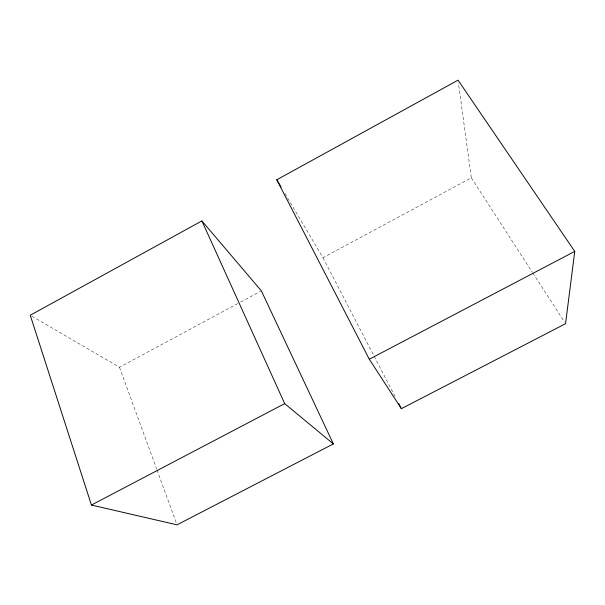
<?xml version="1.0" encoding="UTF-8"?>
<svg xmlns="http://www.w3.org/2000/svg" width="605" height="605" viewBox="0 0 605 605"><rect width="100%" height="100%" fill="white"/><g stroke="black" fill="none" stroke-linecap="round" stroke-linejoin="round"><path stroke-width="0.45" stroke-dasharray="3.02 2.27" d="M31.876 316.181L119.48 367.258L239.792 302.485M240.624 302.039L260.536 291.323M284.955 193.57L322.964 257.707L471.333 177.832L458.431 82.953M471.333 177.832L532.271 272.167M532.778 272.961L564.525 322.11M322.964 257.707L395.284 396.94M119.48 367.258L156.665 469.064M156.982 469.949L176.38 523.068"/><path stroke-width="0.91" d="M574.75 251.4L565.554 323.69L401.38 408.685L369.292 359.219L276.78 179.776L458.053 80.162L574.75 251.4L369.292 359.219M201.888 220.923L30.25 315.235L91.431 505.046L177.031 524.837L333.363 443.904L261.36 290.869L201.888 220.923L284.698 403.618L333.363 443.904M91.431 505.046L284.698 403.618M276.78 179.776L281.106 187.081M398.763 403.656L401.38 408.685"/></g></svg>
